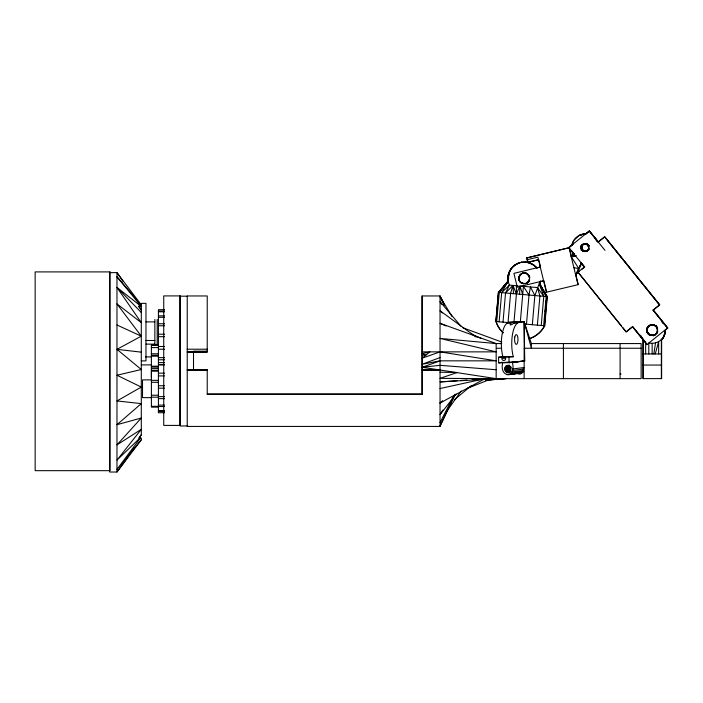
<?xml version="1.0" encoding="UTF-8"?>
<svg xmlns="http://www.w3.org/2000/svg" width="703" height="703" viewBox="0 0 703 703"><rect width="100%" height="100%" fill="white"/><g stroke="black" fill="none" stroke-linecap="round" stroke-linejoin="round"><path stroke-width="1.05" d="M581.126 247.175C579.105 250.013 586.873 252.245 583.71 251.006C581.794 250.215 580.871 247.869 581.671 245.98L581.662 249.196L583.727 251.27L582.567 250.734M581.1 247.192L581.091 248.212L581.39 246.208L583.745 243.906M582.84 250.786C579.167 248.097 582.998 242.227 586.952 243.959L584.676 243.695L586.917 243.985M581.372 248.247L581.662 246.261L581.636 249.214M519.579 294.197L519.912 286.033L537.452 287.562L543.77 296.306L541.231 325.463M646.707 330.375L646.83 328.925M649.115 325.507L648.052 326.438A5.422 5.422 0 0 0 655.134 334.54C658.017 332.677 658.316 328.16 655.723 325.911M657.463 331.069L657.243 328.283A5.246 5.062 51.1 0 0 654.511 325.181L653.175 324.707M508.093 281.156C508.55 266.323 506.468 296.938 508.902 272.685L507.97 276.85M511.143 268.977C508.779 272.562 507.812 276.877 508.427 281.121C508.128 280.717 508.427 277.65 508.172 276.947C508.893 269.811 514.403 263.607 521.521 262.316M520.282 322.554L523.419 286.341L529.016 295.023L526.477 324.18M525.756 262.122C515.457 260.813 506.055 270.963 508.146 281.095L498.427 292.378L495.879 321.535A26.424 26.424 0 0 0 502.988 332.8M503.005 322.132L505.545 292.975L509.385 285.119L508.093 281.13L498.427 292.378L495.887 321.517L508.041 322.572L510.58 293.415L512.9 285.427L516.441 293.924L513.99 322.009M496.256 320.489L496.634 316.174M496.916 312.932L497.381 307.527M497.671 304.294L498.04 299.97M498.322 296.728L498.699 292.413L508.427 281.121L508.682 274.978M496.713 321.587L499.253 292.43L508.146 281.095L506.16 284.653M499.139 321.798L501.678 292.641L508.093 281.13L500.527 290.805M532.338 324.689L534.878 295.532L539.904 281.789L539.403 283.792L543.77 296.306M537.373 325.129L539.913 295.972L537.452 287.562M543.656 325.682L546.196 296.517L539.447 283.863L539.851 281.754M544.5 319.25L544.684 317.088M545.159 311.693L545.343 309.531M545.915 303.055L546.099 300.893M540.528 286.973L539.447 283.863L547.031 296.587L544.482 325.77A26.424 26.424 0 0 1 529.008 338.732M529.28 338.767A26.424 26.424 0 0 0 544.763 325.805L547.303 296.64L539.676 283.845L540.132 281.771M517.443 322.352L517.487 321.789L508.559 322.334L507.03 323.248A21.195 7.408 89.8 0 0 502.9 356.764L498.585 357.221L498.673 362.704L509.069 362.66L516.907 361.843L498.673 362.704L501.81 362.379M509.816 372.23C503.91 374.998 502.961 363.811 509.148 365.507L507.592 365.481M502.733 362.379C498.919 378.363 516.617 378.539 512.373 362.379M664.853 332.976C666.198 324.522 664.036 339.716 661.356 339.584M665.135 332.958C666.488 324.566 664.3 339.707 661.637 339.567L661.637 378.609L642.955 378.627L642.955 339.567A13.023 13.023 0 0 1 640.89 336.834M664.722 333.732L664.994 331.921L664.722 333.749A13.023 13.023 0 0 1 661.365 339.575C658.061 342.739 653.236 344.048 648.79 342.932L648.79 353.952M516.802 372.871L517.47 373.469A4.851 4.086 -90 0 0 521.485 373.469L522.962 371.755L523.357 368.205M664.748 333.758L665.082 331.271M665.363 331.271L665.029 333.74A13.023 13.023 0 0 1 661.646 339.575M653.843 353.952L655.521 342.932M522.874 273.019L519.517 275.462L518.876 279.574A5.492 5.448 -13.6 0 0 521.327 282.914L522.61 283.414M571.873 245.452C572.629 238.897 578.956 233.791 585.502 233.994M572.145 245.488L572.427 243.748M583.42 251.068L581.495 248.352L582.066 245.479A4.069 4.069 0 0 1 586.68 243.695M581.557 248.554L581.636 246.454L581.574 248.554L582.594 250.4M529.016 295.023L530.431 286.956L534.878 295.532M508.963 273.704L509.174 272.738M508.814 272.746L507.9 276.912M509.086 272.799L508.172 276.947L508.374 281.191M540.686 286.736L539.676 283.845L540.124 281.806M540.414 280.813L539.719 283.915L541.161 288.063M581.188 246.841L581.293 246.481M582.444 245.162C581.205 249.547 581.293 246.753 583.121 244.486L582.128 245.417M581.785 246.639L581.943 246.032M587.954 250.031L588.719 248.177L588.429 249.187C589.835 246.208 586.443 242.737 583.428 244.161L584.984 243.704M655.24 353.952L658.658 341.632L658.658 353.952M584.861 251.243L586.943 251.041M581.46 246.894L581.566 246.533M581.504 246.586L582.172 245.11M646.795 328.96L647.287 327.589M657.252 332.475L657.709 331.139A5.422 5.422 0 0 1 656.47 333.644L655.802 334.233M582.453 244.6A4.069 4.069 0 0 0 581.794 245.426L581.223 248.317L583.139 251.015A4.069 4.069 0 0 0 584.105 251.463L586.214 251.498A4.069 4.069 0 0 0 587.207 251.112M572.787 242.939L573.868 240.514M581.601 262.702L575.766 275.233L578.885 268.581L573.903 267.702M581.179 263.678L575.608 275.383L581.249 263.581M581.522 263.634L576.003 275.207M187.235 352.124L207.227 352.124L207.227 295.963L187.235 295.963L187.235 426.431L440.043 426.431L454.252 396.193M440.043 425.781L455.017 394.357M440.043 422.626L453.022 397.213M508.902 272.702C510.984 267.289 515.87 263.159 521.652 262.307M588.71 249.222L587.594 250.699M581.355 246.235L582.594 244.635L584.711 243.651L583.736 243.923M587.928 250.048L588.464 249.143M588.736 249.196L586.636 251.287M519.42 372.08L523.217 371.166M442.925 410.025L440.043 414.647L456.124 394.067M647.278 327.616L648.078 326.412M649.045 325.858C645.925 328.099 646.54 333.336 650.029 334.9M656.488 333.626L657.287 332.44M139.08 438.101L141.294 434.823L141.294 303.362L145.969 303.362L145.969 360.894L141.294 360.894M141.294 434.691L138.913 438.101L141.294 438.101L141.294 439.779L116.97 472.029L109.668 472.029L109.668 272.632L116.97 272.632L141.294 304.874L116.97 276.78L141.127 306.244M446.906 411.088L461.247 390.921M127.849 456.897L116.97 472.029L116.97 272.632L123.069 281.472M131.048 452.442L134.255 447.996M140.292 438.101L116.97 469.384L141.294 439.779M573.824 253.59L571.135 256.973L573.384 254.222M572.145 256.279L573.666 254.275L572.875 252.403M572.04 256.2L573.947 253.713M574.096 253.642L571.565 256.955L569.492 248.37M508.427 281.121L503.981 286.806L507.109 282.799M528.753 281.525L527.285 282.905M528.357 282.026L529.051 281.165A5.422 5.422 0 0 0 529.623 279.873A5.492 5.448 -13.6 0 1 528.164 282.272L527.698 282.606M574.421 239.828L578.956 235.69L583.2 234.319M510.861 268.941L513.735 265.822M512.302 322.326L510.325 323.661L510.176 324.918L511.687 324.645L515.202 322.317L520.387 321.781L520.457 322.334M505.545 292.975L512.9 285.427L513.506 293.669M587.321 250.646L588.745 248.915L586.381 251.235L583.428 251.235M581.856 245.382L582.594 244.635M501.678 292.641L509.385 285.119L518.155 285.884M139.888 438.101L116.97 460.131L141.294 429.34L116.97 444.885L141.294 418.03L116.97 424.7L141.294 403.619L116.97 400.947L141.294 387.072L116.97 375.244L141.294 369.514L116.97 349.338L141.294 336.166L116.97 303.889L141.294 322.651L116.97 287.448L141.031 306.244M484.156 379.163L440.043 403.021L442.53 400.868M454.129 399.945L471.528 385.516M429.867 351.869L422.239 358.143L440.043 351.869L496.16 360.841L440.043 360.841L422.239 364.251L440.043 357.546M574.096 254.424L568.657 247.658L589.334 230.971L604.975 250.365M568.648 247.676L572.734 244.38M585.028 234.459L589.325 230.997M568.929 247.711L572.954 244.459M585.309 234.494L589.606 231.032L598.446 241.981M583.139 251.015L585.335 251.489L587.787 250.558M584.703 251.243L585.977 251.305L584.861 251.261M585.661 251.296L587.541 250.488L586.355 251.235M598.033 242.052L604.571 236.762L659.511 304.847L652.973 310.12L667.437 328.073M598.315 242.087L604.844 236.814L659.783 304.909L653.254 310.172M584.43 266.947L577.892 272.237L626.03 331.886L632.559 326.596L647.032 344.523M579.36 271.314L578.174 272.272L621.496 325.955M581.478 269.601L584.703 266.999L581.987 263.625M632.841 326.649L626.303 331.921L622.867 327.66M667.578 327.941L646.945 344.593L632.436 326.702M664.669 330.568L667.85 328.002L653.386 310.067M519.71 371.606L517.373 373.144L513.858 374.066M521.828 273.581L519.798 275.514L519.157 279.609M526.74 283.045L527.61 282.413L525.422 283.573M527.013 282.87L528.77 281.112A5.422 5.422 0 0 0 521.547 273.546L523.146 273.072M527.417 282.571L527.883 282.211A5.492 5.448 -13.6 0 0 529.412 277.026L528.076 274.548M440.043 403.021L442.723 401.185M514.016 265.857L517.601 263.581M513.708 323.213L517.426 323.204L518.955 322.29L524.139 321.763L531.38 343.565L531.38 348.24L524.139 321.763L508.559 322.334M582.559 244.679L584.017 243.959M582.84 244.714L583.736 244.187M586.662 251.27L587.497 250.795M655.161 334.496L653.878 335.155A5.422 5.422 0 0 0 656.971 332.44M467.477 388.258L491.872 378.645L489.71 378.864M525.695 283.608L527.883 282.465A5.422 5.422 0 0 0 528.867 281.446M581.979 234.38L585.775 234.046L581.961 234.389L578.674 235.654L582.26 234.415M446.054 326.007L440.043 323.31L496.16 343.565L496.16 378.645L422.239 367.282L440.043 360.841M575.458 255.69L571.293 256.903L576.275 255.558M585.942 251.331L586.645 251.006M538.507 259.688L527.751 262.307L526.696 257.931L569.061 247.684M526.696 257.948L569.333 247.737M527.136 259.741L537.892 257.14L546.372 292.228L578.261 284.618L575.739 274.188M538.779 259.741L528.023 262.342L526.978 257.983M571.363 256.885L578.868 268.678M540.264 266.982L513.928 273.353L517.259 287.14L543.604 280.769M536.327 268.054L540.545 267.035M539.667 281.841L543.876 280.822L546.644 292.263M652.964 335.331L649.748 334.848M440.043 388.539L481.968 379.33M651.092 324.751L652.076 324.637L650.644 324.944M652.489 335.428L655.433 334.549A5.422 5.422 0 0 1 648.324 326.491M429.48 352.185L422.239 353.495L425.86 355.164L422.239 355.112M507.707 372.493C511.178 372.274 511.476 366.658 508.348 365.604M522.918 361.052L516.52 361.843L524.746 361.017L524.139 321.763L524.236 348.24M506.854 365.604L509.49 365.27M506.16 365.955L509.121 365.586M505.571 366.509L509.789 365.982M505.114 367.238L510.404 366.579M510.132 367.238L510.896 367.142L510.44 366.412M504.842 368.082L511.178 367.291M504.754 368.987L511.099 368.196M504.868 369.892L511.204 369.101M512.469 368.987L524.087 367.537M505.176 370.745L510.457 370.086M512.329 370.499L523.946 369.049M505.642 371.465L510.923 370.806M506.248 372.028L510.475 371.5M506.951 372.37L510.123 371.975M511.872 371.913L523.357 370.481M511.125 373.117L523.797 371.536M510.141 374.049L522.812 372.467M506.485 374.629L508.603 374.365M511.766 373.97L513.884 373.706M515.993 373.442L518.111 373.179M507.742 374.831L521.661 373.047M584.553 234.099L583.595 234.222L584.685 234.081M422.239 367.282L440.043 365.323L496.16 369.743M583.314 243.976A4.069 4.069 0 0 1 584.307 243.589L584.791 243.625M522.865 273.036L524.552 272.922M521.547 283.01L525.422 283.555M498.585 357.221L513.295 356.72A21.195 7.408 89.8 0 1 517.426 323.204M524.746 361.017L509.069 362.66L508.981 357.168M487.996 379.629L498.902 378.645M486.001 380.042L502.408 378.645M503.866 362.686L507.548 362.379M485.694 380.174L504.165 378.645M498.673 362.704L502.847 362.37M486.485 380.209L505.923 378.645L498.365 378.952M457.214 380.675L440.043 381.931L496.16 378.645L440.043 378.355L457.24 372.511L440.043 372.195M460.43 380.437L466.871 379.971M472.24 379.576L476.529 379.269M521.371 262.272L525.897 262.131M488.647 379.348L490.808 379.26M515.202 322.317L518.955 322.29M507.03 323.248L510.747 323.231M502.9 356.764L513.295 356.72M584.958 243.73L585.986 243.704M584.395 243.923L586.662 244.187L588.727 246.349M444.252 304.891L440.043 295.963L422.239 295.963L422.239 394.26L207.227 394.26L207.227 369.804L187.235 369.804M187.235 296.183L180.012 296.183L180.012 425.965L187.235 425.965M141.294 306.244L138.544 306.244L141.294 309.953M164.528 309.68L158.412 309.68L158.412 412.723L164.52 412.723M158.412 311.069L164.528 311.069M158.412 311.798L164.528 311.798M158.412 315.867L164.528 315.867M158.412 317.29L164.528 317.29M145.969 321.886L154.853 321.886M158.412 323.767L164.528 323.767M158.412 325.77L164.528 325.77M158.412 334.215L164.528 334.215M158.412 336.667L164.528 336.667M145.969 340.498L154.853 340.498M494.965 343.565L501.766 343.565M531.38 343.565L641.136 343.565L641.136 378.645L485.114 378.645M145.969 344.136L154.853 344.136M158.509 344.804L151.382 344.804L151.382 377.599M151.382 345.428L158.509 345.428M158.412 346.491L164.528 346.491M151.382 347.59L158.509 347.59M496.916 348.24L501.081 348.24M641.136 348.24L524.139 348.24L524.139 378.645M187.235 349.206L207.227 349.206M158.412 349.233L164.528 349.233M207.227 351.175L193.51 351.175L193.51 369.883L207.227 369.883M207.227 351.869L187.235 351.869L193.51 352.124M422.239 351.869L496.16 351.869L440.043 338.433L496.16 343.565M151.382 353.785L158.509 353.785M642.955 353.952L661.356 353.952M151.382 355.287L158.509 355.287M151.382 356.184L158.509 356.184M145.609 356.896L150.996 356.896M158.412 357.607L164.528 357.704M158.412 359.778L164.52 359.778M158.412 362.616L164.52 362.616M158.412 364.699L164.52 364.699M158.412 364.787L164.52 364.787M141.294 364.892L150.996 364.892M642.955 365.059L661.356 365.059M151.382 366.21L158.509 366.21M151.382 367.107L158.509 367.107M151.382 368.618L158.509 368.618M422.239 369.804L440.043 369.804M187.235 370.27L207.227 370.27M422.239 370.27L440.043 370.27M158.412 370.376L151.4 370.376L151.4 407.134L158.412 407.134M151.4 371.184L158.412 371.184M158.412 373.17L164.52 373.17M620.09 373.961L621.074 373.961M158.412 375.903L164.52 375.903M151.4 379.875L142.516 379.875L142.516 397.643L151.4 397.643M151.4 380.341L158.412 380.341M151.4 382.291L158.412 382.291M158.412 385.736L164.52 385.736M158.412 388.188L164.52 388.188M207.227 394.04L421.985 394.04M151.4 395.227L158.412 395.227M158.412 396.633L164.52 396.633M151.4 397.177L158.412 397.177M158.412 398.636L164.52 398.636M158.412 405.113L164.52 405.113M151.4 406.334L158.412 406.334M158.412 406.527L164.52 406.527M158.412 410.605L164.52 410.605M158.412 411.334L164.52 411.334M584.421 243.897L587.497 244.714L588.824 246.744M584.588 251.498L585.371 251.516M651.76 324.628L653.447 324.76M651.075 335.331L652.744 335.489M652.771 335.463L648.561 334.074L646.742 330.34M498.427 292.351L547.303 296.64M524.376 323.995L544.763 325.805M116.97 349.338L141.294 352.159M522.619 283.485L524.016 283.704M524.28 272.887L527.25 273.713L529.693 277.061M529.904 263.027L525.484 262.07L529.623 262.992L533.674 264.978L536.811 267.843M525.616 262.078L530.036 263.054L533.797 265.022L536.925 267.896M584.984 251.296L582.875 250.488M585.678 243.669L586.645 243.95M585.397 243.906L586.636 244.213M462.688 327.695L501.81 342.053M525.677 273.08L526.969 273.678M521.626 283.045L522.891 283.546M116.97 325.006L141.294 336.166M471.335 333.978L481.116 338.547M529.623 262.992L533.392 264.943L536.53 267.808M529.763 263.001L533.524 264.987L536.644 267.861M587.014 244.539L588.209 245.426M583.121 250.558L583.982 251.059L582.418 249.855L581.689 248.001L583.121 250.558L581.943 248.967M582.163 250.057L581.636 248.95L584.017 251.041M587.286 244.591L586.364 244.161L587.225 244.679M583.455 251.208L581.856 250.022L581.126 248.177L581.882 250.004M654.546 325.129L655.714 325.946M476.274 337.132L440.043 310.77L442.424 312.949M642.955 339.567L644.308 340.595M526.969 273.66L528.902 275.708M587.963 245.365L587.225 244.662L588.683 247.219L588.402 246.278M587.541 244.407L588.736 246.006L587.541 244.407L588.209 245.162M116.97 287.448L141.294 312.51M582.163 249.776L582.84 250.523M656.004 325.972L657.56 328.301A5.246 5.062 51.1 0 0 655.961 325.999A5.422 5.422 0 0 1 657.533 328.327M461.054 326.306L440.043 301.657L441.879 304.39M606.627 239.336L659.511 304.874M653.105 310.014L667.718 328.108M589.202 231.076L598.033 242.034M571.785 250.98L573.138 252.667M633.447 327.572L643.86 340.305M568.789 247.553L584.58 267.105M580.898 262.852L584.298 267.07M643.236 378.609L643.236 339.567L640.521 335.305M642.955 339.584L640.24 335.296M661.69 321.157L663.755 323.855M661.927 321.833L662.955 323.178M581.249 248.317L581.363 246.393L581.293 248.519L582.312 250.347M595.248 238.273L597.33 241.138M138.719 306.244L141.294 309.838M588.604 245.312L588.806 245.672M588.525 245.637L588.393 245.452M539.676 283.845L546.477 296.569M539.403 283.792L547.022 296.604M451.862 316.332L440.043 296.613L442.855 302.483M588.982 246.068L588.49 245.198L588.754 245.593M647.639 333.002L647.015 331.728A5.264 5.088 51.1 0 0 649.713 334.9M440.043 296.183L444.252 305.067M572.277 251.525L573.226 254.02M522.724 294.469L519.912 286.033L516.441 293.924L516.406 285.726M657.657 328.978L657.375 328.09A5.422 5.422 0 0 0 647.12 331.298L647.542 332.642A5.422 5.422 0 0 0 650.591 335.454M569.21 248.308L577.98 284.583M539.034 260.787L540.343 266.226M581.196 245.523L581.469 247.5M581.021 245.567L581.522 249.495M581.03 247.526L581.293 250.338M588.692 247.201L588.719 248.194M661.356 339.567L661.356 378.627M652.156 343.372L652.156 353.952M645.653 341.632L645.653 353.952M620.09 343.565L620.09 378.645M563.419 343.565L563.419 378.645M440.043 295.963L440.043 426.431M421.985 295.963L421.985 394.26M157.191 319.505L157.191 344.988M154.853 319.505L154.853 344.988M656.611 333.503A5.422 5.422 0 0 0 657.516 329.461L657.094 328.09A5.422 5.422 0 0 0 646.839 331.306L647.261 332.66A5.422 5.422 0 0 0 650.31 335.472M655.653 334.549A5.422 5.422 0 0 1 653.105 335.726M584.386 251.498A4.069 4.069 0 0 1 581.97 249.547M521.459 283.001A5.492 5.448 -13.6 0 1 519.016 279.645M526.714 283.247A5.422 5.422 0 0 1 525.369 283.678M523.955 283.74A5.422 5.422 0 0 1 518.999 278.344A5.422 5.422 0 0 1 523.946 272.94A5.422 5.422 0 0 1 529.763 277.395M503.269 332.835A26.424 26.424 0 0 1 496.16 321.57M650.662 324.935A5.422 5.422 0 0 1 653.456 324.751L650.372 324.909A5.422 5.422 0 0 0 647.252 327.642M649.994 334.936A5.264 5.088 51.1 0 1 647.252 331.816M649.115 325.524A5.422 5.422 0 0 1 656.198 333.609M581.785 245.444A4.069 4.069 0 0 1 584.298 243.616M520.22 282.044A5.422 5.422 0 0 1 518.946 276.771M585.16 251.604A4.069 4.069 0 0 1 581.689 249.495M643.227 339.54A13.023 13.023 0 0 1 641.171 336.834M654.739 335.287A5.422 5.422 0 0 1 653.386 335.709M505.677 358.302C506.002 361.254 501.547 361.228 501.819 358.302L505.677 358.302M665.275 331.921L665.029 333.74L665.275 331.921M508.682 273.652L508.401 274.943L508.682 273.652M588.991 248.994L588.49 249.855L589.017 248.967M582.849 244.451L582.163 245.136L582.875 244.407M584.958 234.134L583.877 234.257L584.958 234.134M109.984 271.903L35.15 271.903L35.15 470.676L109.984 470.676L109.984 271.903M180.1 295.91L163.737 295.91L163.737 425.403L180.1 425.403L180.1 295.91M597.058 241.076L594.975 238.22L597.049 241.103M521.327 282.914A5.422 5.422 0 0 0 529.57 278.414A5.422 5.422 0 0 0 521.556 273.529A5.422 5.422 0 0 0 521.327 282.914M514.798 337.036A4.912 1.714 89.8 0 0 516.301 344.4A4.912 1.714 89.8 0 0 517.76 337.036A4.912 1.714 89.8 0 0 514.798 337.036M588.824 245.619A4.069 4.069 0 0 0 587.374 244.09A4.069 4.069 0 0 1 588.833 245.602"/></g></svg>
